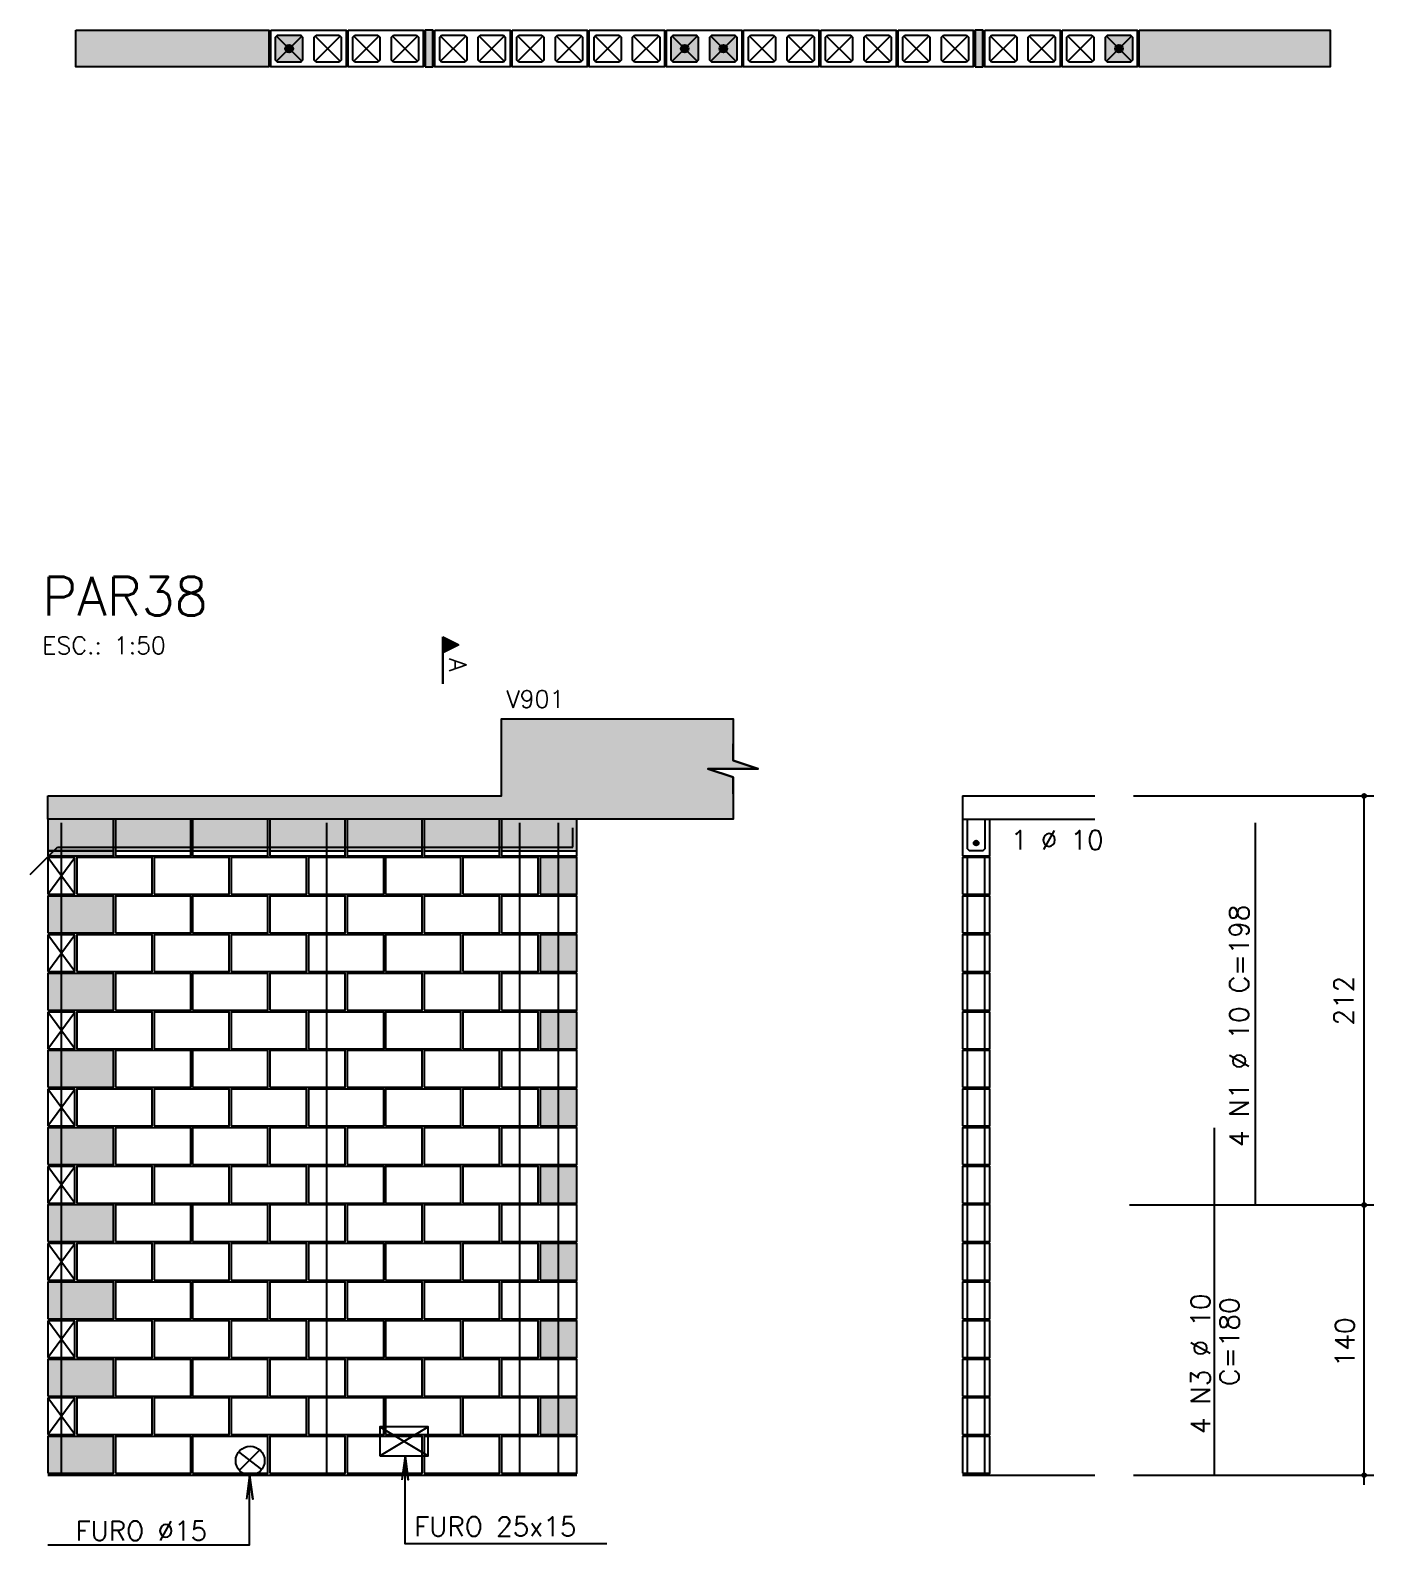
# Model space of a CAD drawing. Extents: x -1.9 to 86, y -1.5 to 61.
# Drawn here: x 38.65 to 52.57, y 29.66 to 45.36 of the extents above; entities that cross this region are included whole.
import ezdxf

# ---------------------------------------------------------------- set-up
doc = ezdxf.new("R2010")
doc.units = 0
doc.header["$MEASUREMENT"] = 0
doc.linetypes.add('ESTILO_TQS_0001', pattern=[0.45, 0.3, -0.15])
for name, color, linetype in [('PENA_01', 1, 'CONTINUOUS'), ('PENA_02', 2, 'CONTINUOUS'), ('PENA_03', 3, 'CONTINUOUS'), ('PENA_05', 5, 'CONTINUOUS'), ('PENA_06', 6, 'CONTINUOUS'), ('PENA_09', 254, 'CONTINUOUS'), ('PENA_11', 252, 'CONTINUOUS'), ('PENA_21', 100, 'CONTINUOUS'), ('PENA_23', 50, 'CONTINUOUS'), ('PENA_25', 210, 'CONTINUOUS')]:
    doc.layers.add(name, color=color, linetype=linetype)
doc.styles.get("Standard").update_dxf_attribs({"font": 'ROMANS.SHX'})

msp = doc.modelspace()

# ---------------------------------------------------------------- linework, layer by layer
at = {"layer": 'PENA_01', "linetype": 'Continuous'}
for p, q in [((41.203, 45.038), (41.463, 45.298)), ((41.463, 45.038), (41.203, 45.298)), ((41.863, 45.038), (41.603, 45.298)), ((41.603, 45.038), (41.863, 45.298)), ((42.003, 45.038), (42.263, 45.298)), ((42.263, 45.038), (42.003, 45.298)), ((42.663, 45.038), (42.403, 45.298)), ((42.403, 45.038), (42.663, 45.298)), ((42.903, 45.038), (43.163, 45.298)), ((43.163, 45.038), (42.903, 45.298)), ((43.563, 45.038), (43.303, 45.298)), ((43.303, 45.038), (43.563, 45.298)), ((43.703, 45.038), (43.963, 45.298)), ((43.963, 45.038), (43.703, 45.298)), ((44.363, 45.038), (44.103, 45.298)), ((44.103, 45.038), (44.363, 45.298)), ((44.503, 45.038), (44.763, 45.298)), ((44.763, 45.038), (44.503, 45.298)), ((45.163, 45.038), (44.903, 45.298)), ((44.903, 45.038), (45.163, 45.298)), ((45.303, 45.038), (45.563, 45.298)), ((45.563, 45.038), (45.303, 45.298)), ((45.963, 45.038), (45.703, 45.298)), ((45.703, 45.038), (45.963, 45.298)), ((46.103, 45.038), (46.363, 45.298)), ((46.363, 45.038), (46.103, 45.298)), ((46.763, 45.038), (46.503, 45.298)), ((46.503, 45.038), (46.763, 45.298)), ((46.903, 45.038), (47.163, 45.298)), ((47.163, 45.038), (46.903, 45.298)), ((47.563, 45.038), (47.303, 45.298)), ((47.303, 45.038), (47.563, 45.298)), ((47.703, 45.038), (47.963, 45.298)), ((47.963, 45.038), (47.703, 45.298)), ((48.363, 45.038), (48.103, 45.298)), ((48.103, 45.038), (48.363, 45.298)), ((48.603, 45.038), (48.863, 45.298)), ((48.863, 45.038), (48.603, 45.298)), ((49.263, 45.038), (49.003, 45.298)), ((49.003, 45.038), (49.263, 45.298)), ((49.403, 45.038), (49.663, 45.298)), ((49.663, 45.038), (49.403, 45.298)), ((50.063, 45.038), (49.803, 45.298)), ((49.803, 45.038), (50.063, 45.298)), ((38.833, 36.853), (39.513, 36.853)), ((39.533, 36.853), (40.313, 36.853)), ((40.333, 36.853), (41.113, 36.853)), ((41.133, 36.853), (41.913, 36.853)), ((41.933, 36.853), (42.713, 36.853)), ((42.733, 36.853), (43.513, 36.853)), ((43.533, 36.853), (44.313, 36.853))]:
    msp.add_line(p, q, dxfattribs=at)
for points in [[(42.273, 30.583), (42.773, 30.583), (42.773, 30.883), (42.273, 30.883), (42.273, 30.583)], [(42.273, 30.883), (42.773, 30.583)], [(42.273, 30.583), (42.773, 30.883)], [(40.808, 30.623), (41.046, 30.442)], [(40.816, 30.43), (41.03, 30.644)]]:
    msp.add_lwpolyline(points, dxfattribs=at)
msp.add_circle((40.929, 30.533), 0.15, dxfattribs=at)
at = {"layer": 'PENA_02', "linetype": 'Continuous'}
for p, q in [((39.113, 36.783), (38.833, 36.783)), ((38.833, 36.783), (38.833, 36.403)), ((39.113, 36.403), (39.113, 36.783)), ((38.833, 36.403), (39.113, 36.403)), ((39.113, 35.983), (38.833, 35.983)), ((38.833, 35.983), (38.833, 35.603)), ((39.113, 35.603), (39.113, 35.983)), ((38.833, 35.603), (39.113, 35.603)), ((39.113, 35.183), (38.833, 35.183)), ((38.833, 35.183), (38.833, 34.803)), ((39.113, 34.803), (39.113, 35.183)), ((38.833, 34.803), (39.113, 34.803)), ((39.113, 34.383), (38.833, 34.383)), ((38.833, 34.383), (38.833, 34.003)), ((39.113, 34.003), (39.113, 34.383)), ((38.833, 34.003), (39.113, 34.003)), ((39.113, 33.583), (38.833, 33.583)), ((38.833, 33.583), (38.833, 33.203)), ((39.113, 33.203), (39.113, 33.583)), ((38.833, 33.203), (39.113, 33.203)), ((39.113, 32.783), (38.833, 32.783)), ((38.833, 32.783), (38.833, 32.403)), ((39.113, 32.403), (39.113, 32.783)), ((38.833, 32.403), (39.113, 32.403)), ((39.113, 31.983), (38.833, 31.983)), ((38.833, 31.983), (38.833, 31.603)), ((39.113, 31.603), (39.113, 31.983)), ((38.833, 31.603), (39.113, 31.603)), ((39.113, 31.183), (38.833, 31.183)), ((38.833, 31.183), (38.833, 30.803)), ((39.113, 30.803), (39.113, 31.183)), ((38.833, 30.803), (39.113, 30.803)), ((38.833, 30.383), (44.313, 30.383))]:
    msp.add_line(p, q, dxfattribs=at)
for points in [[(39.123, 45.358), (41.123, 45.358), (41.123, 44.978), (39.123, 44.978), (39.123, 45.358)], [(41.143, 45.358), (41.923, 45.358), (41.923, 44.978), (41.143, 44.978), (41.143, 45.358)], [(41.943, 45.358), (42.723, 45.358), (42.723, 44.978), (41.943, 44.978), (41.943, 45.358)], [(42.743, 44.978), (42.823, 44.978), (42.823, 45.358), (42.743, 45.358), (42.743, 44.978)], [(42.843, 45.358), (43.623, 45.358), (43.623, 44.978), (42.843, 44.978), (42.843, 45.358)], [(43.643, 45.358), (44.423, 45.358), (44.423, 44.978), (43.643, 44.978), (43.643, 45.358)], [(44.443, 45.358), (45.223, 45.358), (45.223, 44.978), (44.443, 44.978), (44.443, 45.358)], [(45.243, 45.358), (46.023, 45.358), (46.023, 44.978), (45.243, 44.978), (45.243, 45.358)], [(46.043, 45.358), (46.823, 45.358), (46.823, 44.978), (46.043, 44.978), (46.043, 45.358)], [(46.843, 45.358), (47.623, 45.358), (47.623, 44.978), (46.843, 44.978), (46.843, 45.358)], [(47.643, 45.358), (48.423, 45.358), (48.423, 44.978), (47.643, 44.978), (47.643, 45.358)], [(48.443, 44.978), (48.523, 44.978), (48.523, 45.358), (48.443, 45.358), (48.443, 44.978)], [(48.543, 45.358), (49.323, 45.358), (49.323, 44.978), (48.543, 44.978), (48.543, 45.358)], [(49.343, 45.358), (50.123, 45.358), (50.123, 44.978), (49.343, 44.978), (49.343, 45.358)], [(50.143, 45.358), (52.123, 45.358), (52.123, 44.978), (50.143, 44.978), (50.143, 45.358)], [(38.833, 37.423), (43.533, 37.423), (43.533, 38.223), (45.933, 38.223), (45.933, 37.789), (46.193, 37.703), (45.673, 37.703), (45.933, 37.616), (45.933, 37.183), (38.833, 37.183), (38.833, 37.423)], [(45.933, 37.443), (45.933, 37.616), (45.673, 37.703), (46.193, 37.703), (45.933, 37.789), (45.933, 37.963)], [(38.833, 36.803), (39.513, 36.803), (39.513, 37.183), (38.833, 37.183), (38.833, 36.803)], [(39.533, 36.803), (40.313, 36.803), (40.313, 37.183), (39.533, 37.183), (39.533, 36.803)], [(40.333, 36.803), (41.113, 36.803), (41.113, 37.183), (40.333, 37.183), (40.333, 36.803)], [(41.133, 36.803), (41.913, 36.803), (41.913, 37.183), (41.133, 37.183), (41.133, 36.803)], [(41.933, 36.803), (42.713, 36.803), (42.713, 37.183), (41.933, 37.183), (41.933, 36.803)], [(42.733, 36.803), (43.513, 36.803), (43.513, 37.183), (42.733, 37.183), (42.733, 36.803)], [(43.533, 36.803), (44.313, 36.803), (44.313, 37.183), (43.533, 37.183), (43.533, 36.803)], [(39.133, 36.403), (39.913, 36.403), (39.913, 36.783), (39.133, 36.783), (39.133, 36.403)], [(39.933, 36.403), (40.713, 36.403), (40.713, 36.783), (39.933, 36.783), (39.933, 36.403)], [(40.733, 36.403), (41.513, 36.403), (41.513, 36.783), (40.733, 36.783), (40.733, 36.403)], [(41.533, 36.403), (42.313, 36.403), (42.313, 36.783), (41.533, 36.783), (41.533, 36.403)], [(42.333, 36.403), (43.113, 36.403), (43.113, 36.783), (42.333, 36.783), (42.333, 36.403)], [(43.133, 36.403), (43.913, 36.403), (43.913, 36.783), (43.133, 36.783), (43.133, 36.403)], [(43.933, 36.403), (44.313, 36.403), (44.313, 36.783), (43.933, 36.783), (43.933, 36.403)], [(38.833, 36.003), (39.513, 36.003), (39.513, 36.383), (38.833, 36.383), (38.833, 36.003)], [(39.533, 36.003), (40.313, 36.003), (40.313, 36.383), (39.533, 36.383), (39.533, 36.003)], [(40.333, 36.003), (41.113, 36.003), (41.113, 36.383), (40.333, 36.383), (40.333, 36.003)], [(41.133, 36.003), (41.913, 36.003), (41.913, 36.383), (41.133, 36.383), (41.133, 36.003)], [(41.933, 36.003), (42.713, 36.003), (42.713, 36.383), (41.933, 36.383), (41.933, 36.003)], [(42.733, 36.003), (43.513, 36.003), (43.513, 36.383), (42.733, 36.383), (42.733, 36.003)], [(43.533, 36.003), (44.313, 36.003), (44.313, 36.383), (43.533, 36.383), (43.533, 36.003)], [(39.133, 35.603), (39.913, 35.603), (39.913, 35.983), (39.133, 35.983), (39.133, 35.603)], [(39.933, 35.603), (40.713, 35.603), (40.713, 35.983), (39.933, 35.983), (39.933, 35.603)], [(40.733, 35.603), (41.513, 35.603), (41.513, 35.983), (40.733, 35.983), (40.733, 35.603)], [(41.533, 35.603), (42.313, 35.603), (42.313, 35.983), (41.533, 35.983), (41.533, 35.603)], [(42.333, 35.603), (43.113, 35.603), (43.113, 35.983), (42.333, 35.983), (42.333, 35.603)], [(43.133, 35.603), (43.913, 35.603), (43.913, 35.983), (43.133, 35.983), (43.133, 35.603)], [(43.933, 35.603), (44.313, 35.603), (44.313, 35.983), (43.933, 35.983), (43.933, 35.603)], [(38.833, 35.203), (39.513, 35.203), (39.513, 35.583), (38.833, 35.583), (38.833, 35.203)], [(39.533, 35.203), (40.313, 35.203), (40.313, 35.583), (39.533, 35.583), (39.533, 35.203)], [(40.333, 35.203), (41.113, 35.203), (41.113, 35.583), (40.333, 35.583), (40.333, 35.203)], [(41.133, 35.203), (41.913, 35.203), (41.913, 35.583), (41.133, 35.583), (41.133, 35.203)], [(41.933, 35.203), (42.713, 35.203), (42.713, 35.583), (41.933, 35.583), (41.933, 35.203)], [(42.733, 35.203), (43.513, 35.203), (43.513, 35.583), (42.733, 35.583), (42.733, 35.203)], [(43.533, 35.203), (44.313, 35.203), (44.313, 35.583), (43.533, 35.583), (43.533, 35.203)], [(39.133, 34.803), (39.913, 34.803), (39.913, 35.183), (39.133, 35.183), (39.133, 34.803)], [(39.933, 34.803), (40.713, 34.803), (40.713, 35.183), (39.933, 35.183), (39.933, 34.803)], [(40.733, 34.803), (41.513, 34.803), (41.513, 35.183), (40.733, 35.183), (40.733, 34.803)], [(41.533, 34.803), (42.313, 34.803), (42.313, 35.183), (41.533, 35.183), (41.533, 34.803)], [(42.333, 34.803), (43.113, 34.803), (43.113, 35.183), (42.333, 35.183), (42.333, 34.803)], [(43.133, 34.803), (43.913, 34.803), (43.913, 35.183), (43.133, 35.183), (43.133, 34.803)], [(43.933, 34.803), (44.313, 34.803), (44.313, 35.183), (43.933, 35.183), (43.933, 34.803)], [(38.833, 34.403), (39.513, 34.403), (39.513, 34.783), (38.833, 34.783), (38.833, 34.403)], [(39.533, 34.403), (40.313, 34.403), (40.313, 34.783), (39.533, 34.783), (39.533, 34.403)], [(40.333, 34.403), (41.113, 34.403), (41.113, 34.783), (40.333, 34.783), (40.333, 34.403)], [(41.133, 34.403), (41.913, 34.403), (41.913, 34.783), (41.133, 34.783), (41.133, 34.403)], [(41.933, 34.403), (42.713, 34.403), (42.713, 34.783), (41.933, 34.783), (41.933, 34.403)], [(42.733, 34.403), (43.513, 34.403), (43.513, 34.783), (42.733, 34.783), (42.733, 34.403)], [(43.533, 34.403), (44.313, 34.403), (44.313, 34.783), (43.533, 34.783), (43.533, 34.403)], [(39.133, 34.003), (39.913, 34.003), (39.913, 34.383), (39.133, 34.383), (39.133, 34.003)], [(39.933, 34.003), (40.713, 34.003), (40.713, 34.383), (39.933, 34.383), (39.933, 34.003)], [(40.733, 34.003), (41.513, 34.003), (41.513, 34.383), (40.733, 34.383), (40.733, 34.003)], [(41.533, 34.003), (42.313, 34.003), (42.313, 34.383), (41.533, 34.383), (41.533, 34.003)], [(42.333, 34.003), (43.113, 34.003), (43.113, 34.383), (42.333, 34.383), (42.333, 34.003)], [(43.133, 34.003), (43.913, 34.003), (43.913, 34.383), (43.133, 34.383), (43.133, 34.003)], [(43.933, 34.003), (44.313, 34.003), (44.313, 34.383), (43.933, 34.383), (43.933, 34.003)], [(38.833, 33.603), (39.513, 33.603), (39.513, 33.983), (38.833, 33.983), (38.833, 33.603)], [(39.533, 33.603), (40.313, 33.603), (40.313, 33.983), (39.533, 33.983), (39.533, 33.603)], [(40.333, 33.603), (41.113, 33.603), (41.113, 33.983), (40.333, 33.983), (40.333, 33.603)], [(41.133, 33.603), (41.913, 33.603), (41.913, 33.983), (41.133, 33.983), (41.133, 33.603)], [(41.933, 33.603), (42.713, 33.603), (42.713, 33.983), (41.933, 33.983), (41.933, 33.603)], [(42.733, 33.603), (43.513, 33.603), (43.513, 33.983), (42.733, 33.983), (42.733, 33.603)], [(43.533, 33.603), (44.313, 33.603), (44.313, 33.983), (43.533, 33.983), (43.533, 33.603)], [(39.133, 33.203), (39.913, 33.203), (39.913, 33.583), (39.133, 33.583), (39.133, 33.203)], [(39.933, 33.203), (40.713, 33.203), (40.713, 33.583), (39.933, 33.583), (39.933, 33.203)], [(40.733, 33.203), (41.513, 33.203), (41.513, 33.583), (40.733, 33.583), (40.733, 33.203)], [(41.533, 33.203), (42.313, 33.203), (42.313, 33.583), (41.533, 33.583), (41.533, 33.203)], [(42.333, 33.203), (43.113, 33.203), (43.113, 33.583), (42.333, 33.583), (42.333, 33.203)], [(43.133, 33.203), (43.913, 33.203), (43.913, 33.583), (43.133, 33.583), (43.133, 33.203)], [(43.933, 33.203), (44.313, 33.203), (44.313, 33.583), (43.933, 33.583), (43.933, 33.203)], [(38.833, 32.803), (39.513, 32.803), (39.513, 33.183), (38.833, 33.183), (38.833, 32.803)], [(39.533, 32.803), (40.313, 32.803), (40.313, 33.183), (39.533, 33.183), (39.533, 32.803)], [(40.333, 32.803), (41.113, 32.803), (41.113, 33.183), (40.333, 33.183), (40.333, 32.803)], [(41.133, 32.803), (41.913, 32.803), (41.913, 33.183), (41.133, 33.183), (41.133, 32.803)], [(41.933, 32.803), (42.713, 32.803), (42.713, 33.183), (41.933, 33.183), (41.933, 32.803)], [(42.733, 32.803), (43.513, 32.803), (43.513, 33.183), (42.733, 33.183), (42.733, 32.803)], [(43.533, 32.803), (44.313, 32.803), (44.313, 33.183), (43.533, 33.183), (43.533, 32.803)], [(39.133, 32.403), (39.913, 32.403), (39.913, 32.783), (39.133, 32.783), (39.133, 32.403)], [(39.933, 32.403), (40.713, 32.403), (40.713, 32.783), (39.933, 32.783), (39.933, 32.403)], [(40.733, 32.403), (41.513, 32.403), (41.513, 32.783), (40.733, 32.783), (40.733, 32.403)], [(41.533, 32.403), (42.313, 32.403), (42.313, 32.783), (41.533, 32.783), (41.533, 32.403)], [(42.333, 32.403), (43.113, 32.403), (43.113, 32.783), (42.333, 32.783), (42.333, 32.403)], [(43.133, 32.403), (43.913, 32.403), (43.913, 32.783), (43.133, 32.783), (43.133, 32.403)], [(43.933, 32.403), (44.313, 32.403), (44.313, 32.783), (43.933, 32.783), (43.933, 32.403)], [(38.833, 32.003), (39.513, 32.003), (39.513, 32.383), (38.833, 32.383), (38.833, 32.003)], [(39.533, 32.003), (40.313, 32.003), (40.313, 32.383), (39.533, 32.383), (39.533, 32.003)], [(40.333, 32.003), (41.113, 32.003), (41.113, 32.383), (40.333, 32.383), (40.333, 32.003)], [(41.133, 32.003), (41.913, 32.003), (41.913, 32.383), (41.133, 32.383), (41.133, 32.003)], [(41.933, 32.003), (42.713, 32.003), (42.713, 32.383), (41.933, 32.383), (41.933, 32.003)], [(42.733, 32.003), (43.513, 32.003), (43.513, 32.383), (42.733, 32.383), (42.733, 32.003)], [(43.533, 32.003), (44.313, 32.003), (44.313, 32.383), (43.533, 32.383), (43.533, 32.003)], [(39.133, 31.603), (39.913, 31.603), (39.913, 31.983), (39.133, 31.983), (39.133, 31.603)], [(39.933, 31.603), (40.713, 31.603), (40.713, 31.983), (39.933, 31.983), (39.933, 31.603)], [(40.733, 31.603), (41.513, 31.603), (41.513, 31.983), (40.733, 31.983), (40.733, 31.603)], [(41.533, 31.603), (42.313, 31.603), (42.313, 31.983), (41.533, 31.983), (41.533, 31.603)], [(42.333, 31.603), (43.113, 31.603), (43.113, 31.983), (42.333, 31.983), (42.333, 31.603)], [(43.133, 31.603), (43.913, 31.603), (43.913, 31.983), (43.133, 31.983), (43.133, 31.603)], [(43.933, 31.603), (44.313, 31.603), (44.313, 31.983), (43.933, 31.983), (43.933, 31.603)], [(38.833, 31.203), (39.513, 31.203), (39.513, 31.583), (38.833, 31.583), (38.833, 31.203)], [(39.533, 31.203), (40.313, 31.203), (40.313, 31.583), (39.533, 31.583), (39.533, 31.203)], [(40.333, 31.203), (41.113, 31.203), (41.113, 31.583), (40.333, 31.583), (40.333, 31.203)], [(41.133, 31.203), (41.913, 31.203), (41.913, 31.583), (41.133, 31.583), (41.133, 31.203)], [(41.933, 31.203), (42.713, 31.203), (42.713, 31.583), (41.933, 31.583), (41.933, 31.203)], [(42.733, 31.203), (43.513, 31.203), (43.513, 31.583), (42.733, 31.583), (42.733, 31.203)], [(43.533, 31.203), (44.313, 31.203), (44.313, 31.583), (43.533, 31.583), (43.533, 31.203)], [(39.133, 30.803), (39.913, 30.803), (39.913, 31.183), (39.133, 31.183), (39.133, 30.803)], [(39.933, 30.803), (40.713, 30.803), (40.713, 31.183), (39.933, 31.183), (39.933, 30.803)], [(40.733, 30.803), (41.513, 30.803), (41.513, 31.183), (40.733, 31.183), (40.733, 30.803)], [(41.533, 30.803), (42.313, 30.803), (42.313, 31.183), (41.533, 31.183), (41.533, 30.803)], [(42.333, 30.803), (43.113, 30.803), (43.113, 31.183), (42.333, 31.183), (42.333, 30.803)], [(43.133, 30.803), (43.913, 30.803), (43.913, 31.183), (43.133, 31.183), (43.133, 30.803)], [(43.933, 30.803), (44.313, 30.803), (44.313, 31.183), (43.933, 31.183), (43.933, 30.803)], [(38.833, 30.403), (39.513, 30.403), (39.513, 30.783), (38.833, 30.783), (38.833, 30.403)], [(39.533, 30.403), (40.313, 30.403), (40.313, 30.783), (39.533, 30.783), (39.533, 30.403)], [(40.333, 30.403), (41.113, 30.403), (41.113, 30.783), (40.333, 30.783), (40.333, 30.403)], [(41.133, 30.403), (41.913, 30.403), (41.913, 30.783), (41.133, 30.783), (41.133, 30.403)], [(41.933, 30.403), (42.713, 30.403), (42.713, 30.783), (41.933, 30.783), (41.933, 30.403)], [(42.733, 30.403), (43.513, 30.403), (43.513, 30.783), (42.733, 30.783), (42.733, 30.403)], [(43.533, 30.403), (44.313, 30.403), (44.313, 30.783), (43.533, 30.783), (43.533, 30.403)]]:
    msp.add_lwpolyline(points, dxfattribs=at)
at = {"layer": 'PENA_02', "linetype": 'ESTILO_TQS_0001'}
for points in [[(41.193, 45.288), (41.213, 45.308), (41.453, 45.308), (41.473, 45.288), (41.473, 45.048), (41.453, 45.028), (41.213, 45.028), (41.193, 45.048), (41.193, 45.288)], [(41.593, 45.288), (41.613, 45.308), (41.853, 45.308), (41.873, 45.288), (41.873, 45.048), (41.853, 45.028), (41.613, 45.028), (41.593, 45.048), (41.593, 45.288)], [(41.993, 45.288), (42.013, 45.308), (42.253, 45.308), (42.273, 45.288), (42.273, 45.048), (42.253, 45.028), (42.013, 45.028), (41.993, 45.048), (41.993, 45.288)], [(42.393, 45.288), (42.413, 45.308), (42.653, 45.308), (42.673, 45.288), (42.673, 45.048), (42.653, 45.028), (42.413, 45.028), (42.393, 45.048), (42.393, 45.288)], [(42.893, 45.288), (42.913, 45.308), (43.153, 45.308), (43.173, 45.288), (43.173, 45.048), (43.153, 45.028), (42.913, 45.028), (42.893, 45.048), (42.893, 45.288)], [(43.293, 45.288), (43.313, 45.308), (43.553, 45.308), (43.573, 45.288), (43.573, 45.048), (43.553, 45.028), (43.313, 45.028), (43.293, 45.048), (43.293, 45.288)], [(43.693, 45.288), (43.713, 45.308), (43.953, 45.308), (43.973, 45.288), (43.973, 45.048), (43.953, 45.028), (43.713, 45.028), (43.693, 45.048), (43.693, 45.288)], [(44.093, 45.288), (44.113, 45.308), (44.353, 45.308), (44.373, 45.288), (44.373, 45.048), (44.353, 45.028), (44.113, 45.028), (44.093, 45.048), (44.093, 45.288)], [(44.493, 45.288), (44.513, 45.308), (44.753, 45.308), (44.773, 45.288), (44.773, 45.048), (44.753, 45.028), (44.513, 45.028), (44.493, 45.048), (44.493, 45.288)], [(44.893, 45.288), (44.913, 45.308), (45.153, 45.308), (45.173, 45.288), (45.173, 45.048), (45.153, 45.028), (44.913, 45.028), (44.893, 45.048), (44.893, 45.288)], [(45.293, 45.288), (45.313, 45.308), (45.553, 45.308), (45.573, 45.288), (45.573, 45.048), (45.553, 45.028), (45.313, 45.028), (45.293, 45.048), (45.293, 45.288)], [(45.693, 45.288), (45.713, 45.308), (45.953, 45.308), (45.973, 45.288), (45.973, 45.048), (45.953, 45.028), (45.713, 45.028), (45.693, 45.048), (45.693, 45.288)], [(46.093, 45.288), (46.113, 45.308), (46.353, 45.308), (46.373, 45.288), (46.373, 45.048), (46.353, 45.028), (46.113, 45.028), (46.093, 45.048), (46.093, 45.288)], [(46.493, 45.288), (46.513, 45.308), (46.753, 45.308), (46.773, 45.288), (46.773, 45.048), (46.753, 45.028), (46.513, 45.028), (46.493, 45.048), (46.493, 45.288)], [(46.893, 45.288), (46.913, 45.308), (47.153, 45.308), (47.173, 45.288), (47.173, 45.048), (47.153, 45.028), (46.913, 45.028), (46.893, 45.048), (46.893, 45.288)], [(47.293, 45.288), (47.313, 45.308), (47.553, 45.308), (47.573, 45.288), (47.573, 45.048), (47.553, 45.028), (47.313, 45.028), (47.293, 45.048), (47.293, 45.288)], [(47.693, 45.288), (47.713, 45.308), (47.953, 45.308), (47.973, 45.288), (47.973, 45.048), (47.953, 45.028), (47.713, 45.028), (47.693, 45.048), (47.693, 45.288)], [(48.093, 45.288), (48.113, 45.308), (48.353, 45.308), (48.373, 45.288), (48.373, 45.048), (48.353, 45.028), (48.113, 45.028), (48.093, 45.048), (48.093, 45.288)], [(48.593, 45.288), (48.613, 45.308), (48.853, 45.308), (48.873, 45.288), (48.873, 45.048), (48.853, 45.028), (48.613, 45.028), (48.593, 45.048), (48.593, 45.288)], [(48.993, 45.288), (49.013, 45.308), (49.253, 45.308), (49.273, 45.288), (49.273, 45.048), (49.253, 45.028), (49.013, 45.028), (48.993, 45.048), (48.993, 45.288)], [(49.393, 45.288), (49.413, 45.308), (49.653, 45.308), (49.673, 45.288), (49.673, 45.048), (49.653, 45.028), (49.413, 45.028), (49.393, 45.048), (49.393, 45.288)], [(49.793, 45.288), (49.813, 45.308), (50.053, 45.308), (50.073, 45.288), (50.073, 45.048), (50.053, 45.028), (49.813, 45.028), (49.793, 45.048), (49.793, 45.288)]]:
    msp.add_lwpolyline(points, dxfattribs=at)
at = {"layer": 'PENA_02', "linetype": 'Continuous'}
for centre, radius in [((52.473, 37.423), 0.02), ((52.473, 37.423), 0.01), ((52.473, 33.183), 0.02), ((52.473, 33.183), 0.01), ((52.473, 30.383), 0.02), ((52.473, 30.383), 0.01)]:
    msp.add_circle(centre, radius, dxfattribs=at)
at = {"layer": 'PENA_03', "linetype": 'Continuous'}
for p, q in [((42.925, 38.584), (42.925, 39.07)), ((42.925, 39.07), (43.091, 38.987)), ((42.926, 39.069), (42.926, 38.906)), ((42.926, 39.069), (43.089, 38.987)), ((43.089, 38.987), (42.926, 38.906)), ((43.091, 38.987), (42.926, 38.905)), ((42.938, 39.064), (42.938, 38.911)), ((42.951, 39.058), (42.951, 38.917)), ((42.963, 39.051), (42.963, 38.924)), ((42.976, 39.045), (42.976, 38.93)), ((42.989, 39.038), (42.989, 38.936)), ((43.002, 39.032), (43.002, 38.943)), ((43.014, 39.026), (43.014, 38.949)), ((43.027, 39.019), (43.027, 38.955)), ((43.04, 39.013), (43.04, 38.962)), ((43.053, 39.007), (43.053, 38.968)), ((43.065, 39), (43.065, 38.975)), ((43.078, 38.994), (43.078, 38.981)), ((42.926, 38.905), (42.926, 38.584)), ((48.313, 37.423), (48.313, 36.803)), ((48.313, 37.423), (49.684, 37.423)), ((50.084, 37.423), (52.573, 37.423)), ((52.473, 30.282), (52.473, 37.423)), ((48.313, 37.183), (49.684, 37.183)), ((38.833, 36.403), (39.113, 36.783)), ((39.113, 36.403), (38.833, 36.783)), ((48.363, 36.403), (48.363, 36.783)), ((48.543, 36.403), (48.543, 36.783)), ((48.363, 36.003), (48.363, 36.383)), ((48.543, 36.003), (48.543, 36.383)), ((38.833, 35.603), (39.113, 35.983)), ((39.113, 35.603), (38.833, 35.983)), ((48.363, 35.603), (48.363, 35.983)), ((48.543, 35.603), (48.543, 35.983)), ((48.363, 35.203), (48.363, 35.583)), ((48.543, 35.203), (48.543, 35.583)), ((38.833, 34.803), (39.113, 35.183)), ((39.113, 34.803), (38.833, 35.183)), ((48.363, 34.803), (48.363, 35.183)), ((48.543, 34.803), (48.543, 35.183)), ((48.363, 34.403), (48.363, 34.783)), ((48.543, 34.403), (48.543, 34.783)), ((38.833, 34.003), (39.113, 34.383)), ((39.113, 34.003), (38.833, 34.383)), ((48.363, 34.003), (48.363, 34.383)), ((48.543, 34.003), (48.543, 34.383)), ((48.363, 33.603), (48.363, 33.983)), ((48.543, 33.603), (48.543, 33.983)), ((38.833, 33.203), (39.113, 33.583)), ((39.113, 33.203), (38.833, 33.583)), ((48.363, 33.203), (48.363, 33.583)), ((48.543, 33.203), (48.543, 33.583)), ((48.363, 32.803), (48.363, 33.183)), ((48.543, 32.803), (48.543, 33.183)), ((50.042, 33.183), (52.573, 33.183)), ((38.833, 32.403), (39.113, 32.783)), ((39.113, 32.403), (38.833, 32.783)), ((48.363, 32.403), (48.363, 32.783)), ((48.543, 32.403), (48.543, 32.783)), ((48.363, 32.003), (48.363, 32.383)), ((48.543, 32.003), (48.543, 32.383)), ((38.833, 31.603), (39.113, 31.983)), ((39.113, 31.603), (38.833, 31.983)), ((48.363, 31.603), (48.363, 31.983)), ((48.543, 31.603), (48.543, 31.983)), ((48.363, 31.203), (48.363, 31.583)), ((48.543, 31.203), (48.543, 31.583)), ((38.833, 30.803), (39.113, 31.183)), ((39.113, 30.803), (38.833, 31.183)), ((48.363, 30.803), (48.363, 31.183)), ((48.543, 30.803), (48.543, 31.183)), ((48.363, 30.403), (48.363, 30.783)), ((48.543, 30.403), (48.543, 30.783)), ((48.313, 30.383), (49.684, 30.383)), ((50.084, 30.383), (52.573, 30.383))]:
    msp.add_line(p, q, dxfattribs=at)
for points in [[(41.473, 45.048), (41.453, 45.028), (41.213, 45.028), (41.193, 45.048), (41.193, 45.288), (41.213, 45.308), (41.453, 45.308), (41.473, 45.288), (41.473, 45.048)], [(45.573, 45.048), (45.553, 45.028), (45.313, 45.028), (45.293, 45.048), (45.293, 45.288), (45.313, 45.308), (45.553, 45.308), (45.573, 45.288), (45.573, 45.048)], [(45.973, 45.048), (45.953, 45.028), (45.713, 45.028), (45.693, 45.048), (45.693, 45.288), (45.713, 45.308), (45.953, 45.308), (45.973, 45.288), (45.973, 45.048)], [(50.073, 45.048), (50.053, 45.028), (49.813, 45.028), (49.793, 45.048), (49.793, 45.288), (49.813, 45.308), (50.053, 45.308), (50.073, 45.288), (50.073, 45.048)], [(48.313, 36.803), (48.593, 36.803), (48.593, 37.183)], [(48.543, 37.183), (48.543, 36.873), (48.523, 36.853), (48.383, 36.853), (48.363, 36.873), (48.363, 37.183)], [(48.313, 36.403), (48.593, 36.403), (48.593, 36.783), (48.313, 36.783), (48.313, 36.403)], [(48.313, 36.003), (48.593, 36.003), (48.593, 36.383), (48.313, 36.383), (48.313, 36.003)], [(48.313, 35.603), (48.593, 35.603), (48.593, 35.983), (48.313, 35.983), (48.313, 35.603)], [(48.313, 35.203), (48.593, 35.203), (48.593, 35.583), (48.313, 35.583), (48.313, 35.203)], [(48.313, 34.803), (48.593, 34.803), (48.593, 35.183), (48.313, 35.183), (48.313, 34.803)], [(48.313, 34.403), (48.593, 34.403), (48.593, 34.783), (48.313, 34.783), (48.313, 34.403)], [(48.313, 34.003), (48.593, 34.003), (48.593, 34.383), (48.313, 34.383), (48.313, 34.003)], [(48.313, 33.603), (48.593, 33.603), (48.593, 33.983), (48.313, 33.983), (48.313, 33.603)], [(48.313, 33.203), (48.593, 33.203), (48.593, 33.583), (48.313, 33.583), (48.313, 33.203)], [(48.313, 32.803), (48.593, 32.803), (48.593, 33.183), (48.313, 33.183), (48.313, 32.803)], [(48.313, 32.403), (48.593, 32.403), (48.593, 32.783), (48.313, 32.783), (48.313, 32.403)], [(48.313, 32.003), (48.593, 32.003), (48.593, 32.383), (48.313, 32.383), (48.313, 32.003)], [(48.313, 31.603), (48.593, 31.603), (48.593, 31.983), (48.313, 31.983), (48.313, 31.603)], [(48.313, 31.203), (48.593, 31.203), (48.593, 31.583), (48.313, 31.583), (48.313, 31.203)], [(48.313, 30.803), (48.593, 30.803), (48.593, 31.183), (48.313, 31.183), (48.313, 30.803)], [(48.313, 30.403), (48.593, 30.403), (48.593, 30.783), (48.313, 30.783), (48.313, 30.403)], [(44.627, 29.671), (42.535, 29.671), (42.535, 30.583), (42.567, 30.335), (42.535, 30.583), (42.502, 30.335)], [(38.831, 29.662), (40.923, 29.662), (40.923, 30.383), (40.956, 30.135), (40.923, 30.383), (40.89, 30.135)]]:
    msp.add_lwpolyline(points, dxfattribs=at)
for centre, radius in [((41.333, 45.168), 0.04), ((45.433, 45.168), 0.04), ((45.833, 45.168), 0.04), ((49.933, 45.168), 0.04), ((48.453, 36.934), 0.025)]:
    msp.add_circle(centre, radius, dxfattribs=at)
for points in [[(41.373, 45.168), (41.34, 45.207), (41.313, 45.203)], [(41.373, 45.168), (41.364, 45.194), (41.34, 45.207)], [(45.473, 45.168), (45.44, 45.207), (45.413, 45.203)], [(45.473, 45.168), (45.464, 45.194), (45.44, 45.207)], [(45.873, 45.168), (45.84, 45.207), (45.813, 45.203)], [(45.873, 45.168), (45.864, 45.194), (45.84, 45.207)], [(49.973, 45.168), (49.94, 45.207), (49.913, 45.203)], [(49.973, 45.168), (49.964, 45.194), (49.94, 45.207)], [(41.373, 45.168), (41.313, 45.203), (41.296, 45.182)], [(41.373, 45.168), (41.296, 45.182), (41.296, 45.154)], [(41.373, 45.168), (41.296, 45.154), (41.313, 45.133)], [(41.373, 45.168), (41.313, 45.133), (41.34, 45.129)], [(41.373, 45.168), (41.34, 45.129), (41.364, 45.142)], [(41.373, 45.168), (41.364, 45.142), (41.373, 45.168)], [(45.473, 45.168), (45.413, 45.203), (45.396, 45.182)], [(45.473, 45.168), (45.396, 45.182), (45.396, 45.154)], [(45.473, 45.168), (45.396, 45.154), (45.413, 45.133)], [(45.473, 45.168), (45.413, 45.133), (45.44, 45.129)], [(45.473, 45.168), (45.44, 45.129), (45.464, 45.142)], [(45.473, 45.168), (45.464, 45.142), (45.473, 45.168)], [(45.873, 45.168), (45.813, 45.203), (45.796, 45.182)], [(45.873, 45.168), (45.796, 45.182), (45.796, 45.154)], [(45.873, 45.168), (45.796, 45.154), (45.813, 45.133)], [(45.873, 45.168), (45.813, 45.133), (45.84, 45.129)], [(45.873, 45.168), (45.84, 45.129), (45.864, 45.142)], [(45.873, 45.168), (45.864, 45.142), (45.873, 45.168)], [(49.973, 45.168), (49.913, 45.203), (49.896, 45.182)], [(49.973, 45.168), (49.896, 45.182), (49.896, 45.154)], [(49.973, 45.168), (49.896, 45.154), (49.913, 45.133)], [(49.973, 45.168), (49.913, 45.133), (49.94, 45.129)], [(49.973, 45.168), (49.94, 45.129), (49.964, 45.142)], [(49.973, 45.168), (49.964, 45.142), (49.973, 45.168)], [(48.478, 36.934), (48.44, 36.955), (48.429, 36.942)], [(48.478, 36.934), (48.429, 36.942), (48.429, 36.925)], [(48.478, 36.934), (48.429, 36.925), (48.44, 36.912)], [(48.478, 36.934), (48.457, 36.958), (48.44, 36.955)], [(48.478, 36.934), (48.44, 36.912), (48.457, 36.909)], [(48.478, 36.934), (48.472, 36.95), (48.457, 36.958)], [(48.478, 36.934), (48.457, 36.909), (48.472, 36.918)], [(48.478, 36.934), (48.472, 36.918), (48.478, 36.934)]]:
    msp.add_solid(points, dxfattribs=at)
at = {"layer": 'PENA_05', "linetype": 'Continuous'}
for p, q in [((38.973, 30.383), (38.973, 37.143)), ((41.723, 30.383), (41.723, 37.143)), ((43.723, 30.383), (43.723, 37.143)), ((44.123, 30.383), (44.123, 37.143)), ((44.273, 36.893), (44.273, 37.093)), ((51.349, 33.18), (51.349, 37.143)), ((38.65, 36.61), (38.933, 36.893)), ((38.933, 36.893), (44.273, 36.893)), ((50.923, 30.383), (50.923, 33.983))]:
    msp.add_line(p, q, dxfattribs=at)
at = {"layer": 'PENA_09', "linetype": 'Continuous'}
for points in [[(38.833, 36.853), (39.513, 36.853), (39.513, 37.183), (38.833, 37.183), (38.833, 36.853)], [(39.533, 36.853), (40.313, 36.853), (40.313, 37.183), (39.533, 37.183), (39.533, 36.853)], [(40.333, 36.853), (41.113, 36.853), (41.113, 37.183), (40.333, 37.183), (40.333, 36.853)], [(41.133, 36.853), (41.913, 36.853), (41.913, 37.183), (41.133, 37.183), (41.133, 36.853)], [(41.933, 36.853), (42.713, 36.853), (42.713, 37.183), (41.933, 37.183), (41.933, 36.853)], [(42.733, 36.853), (43.513, 36.853), (43.513, 37.183), (42.733, 37.183), (42.733, 36.853)], [(43.533, 36.853), (44.313, 36.853), (44.313, 37.183), (43.533, 37.183), (43.533, 36.853)]]:
    msp.add_lwpolyline(points, dxfattribs=at)
for points in [[(38.833, 36.853), (39.513, 36.853), (39.513, 37.183)], [(38.833, 36.853), (39.513, 37.183), (38.833, 37.183)], [(38.833, 36.853), (38.833, 37.183), (38.833, 36.853)], [(39.533, 36.853), (40.313, 36.853), (40.313, 37.183)], [(39.533, 36.853), (40.313, 37.183), (39.533, 37.183)], [(39.533, 36.853), (39.533, 37.183), (39.533, 36.853)], [(40.333, 36.853), (41.113, 36.853), (41.113, 37.183)], [(40.333, 36.853), (41.113, 37.183), (40.333, 37.183)], [(40.333, 36.853), (40.333, 37.183), (40.333, 36.853)], [(41.133, 36.853), (41.913, 36.853), (41.913, 37.183)], [(41.133, 36.853), (41.913, 37.183), (41.133, 37.183)], [(41.133, 36.853), (41.133, 37.183), (41.133, 36.853)], [(41.933, 36.853), (42.713, 36.853), (42.713, 37.183)], [(41.933, 36.853), (42.713, 37.183), (41.933, 37.183)], [(41.933, 36.853), (41.933, 37.183), (41.933, 36.853)], [(42.733, 36.853), (43.513, 36.853), (43.513, 37.183)], [(42.733, 36.853), (43.513, 37.183), (42.733, 37.183)], [(42.733, 36.853), (42.733, 37.183), (42.733, 36.853)], [(43.533, 36.853), (44.313, 36.853), (44.313, 37.183)], [(43.533, 36.853), (44.313, 37.183), (43.533, 37.183)], [(43.533, 36.853), (43.533, 37.183), (43.533, 36.853)]]:
    msp.add_solid(points, dxfattribs=at)
at = {"layer": 'PENA_11', "linetype": 'Continuous'}
for points in [[(39.123, 45.358), (41.123, 45.358), (41.123, 44.978)], [(39.123, 45.358), (41.123, 44.978), (39.123, 44.978)], [(39.123, 45.358), (39.123, 44.978), (39.123, 45.358)], [(41.473, 45.048), (41.193, 45.288), (41.213, 45.308)], [(41.473, 45.048), (41.193, 45.048), (41.193, 45.288)], [(41.473, 45.048), (41.213, 45.308), (41.453, 45.308)], [(41.473, 45.048), (41.453, 45.308), (41.473, 45.288)], [(41.473, 45.048), (41.473, 45.288), (41.473, 45.048)], [(45.573, 45.048), (45.293, 45.288), (45.313, 45.308)], [(45.573, 45.048), (45.293, 45.048), (45.293, 45.288)], [(45.573, 45.048), (45.313, 45.308), (45.553, 45.308)], [(45.573, 45.048), (45.553, 45.308), (45.573, 45.288)], [(45.573, 45.048), (45.573, 45.288), (45.573, 45.048)], [(45.973, 45.048), (45.693, 45.288), (45.713, 45.308)], [(45.973, 45.048), (45.693, 45.048), (45.693, 45.288)], [(45.973, 45.048), (45.713, 45.308), (45.953, 45.308)], [(45.973, 45.048), (45.953, 45.308), (45.973, 45.288)], [(45.973, 45.048), (45.973, 45.288), (45.973, 45.048)], [(50.073, 45.048), (49.793, 45.288), (49.813, 45.308)], [(50.073, 45.048), (49.793, 45.048), (49.793, 45.288)], [(50.073, 45.048), (49.813, 45.308), (50.053, 45.308)], [(50.073, 45.048), (50.053, 45.308), (50.073, 45.288)], [(50.073, 45.048), (50.073, 45.288), (50.073, 45.048)], [(50.143, 45.358), (52.123, 45.358), (52.123, 44.978)], [(50.143, 45.358), (52.123, 44.978), (50.143, 44.978)], [(50.143, 45.358), (50.143, 44.978), (50.143, 45.358)], [(41.473, 45.048), (41.213, 45.028), (41.193, 45.048)], [(41.473, 45.048), (41.453, 45.028), (41.213, 45.028)], [(45.573, 45.048), (45.313, 45.028), (45.293, 45.048)], [(45.573, 45.048), (45.553, 45.028), (45.313, 45.028)], [(45.973, 45.048), (45.713, 45.028), (45.693, 45.048)], [(45.973, 45.048), (45.953, 45.028), (45.713, 45.028)], [(50.073, 45.048), (49.813, 45.028), (49.793, 45.048)], [(50.073, 45.048), (50.053, 45.028), (49.813, 45.028)], [(45.673, 37.703), (43.533, 37.423), (45.933, 38.223)], [(45.933, 38.223), (43.533, 37.423), (43.533, 38.223)], [(45.673, 37.703), (45.933, 38.223), (45.933, 37.789)], [(45.673, 37.703), (45.933, 37.183), (43.533, 37.423)], [(45.673, 37.703), (45.933, 37.789), (46.193, 37.703)], [(45.673, 37.703), (45.933, 37.616), (45.933, 37.183)], [(38.833, 37.183), (38.833, 37.423), (43.533, 37.423)], [(38.833, 37.183), (43.533, 37.423), (45.933, 37.183)]]:
    msp.add_solid(points, dxfattribs=at)
at = {"layer": 'PENA_21', "linetype": 'Continuous'}
for points in [[(38.833, 36.803), (39.513, 36.803), (39.513, 36.853), (38.833, 36.853), (38.833, 36.803)], [(38.833, 36.003), (39.513, 36.003), (39.513, 36.383), (38.833, 36.383), (38.833, 36.003)], [(38.833, 35.203), (39.513, 35.203), (39.513, 35.583), (38.833, 35.583), (38.833, 35.203)], [(38.833, 34.403), (39.513, 34.403), (39.513, 34.783), (38.833, 34.783), (38.833, 34.403)], [(38.833, 33.603), (39.513, 33.603), (39.513, 33.983), (38.833, 33.983), (38.833, 33.603)], [(38.833, 32.803), (39.513, 32.803), (39.513, 33.183), (38.833, 33.183), (38.833, 32.803)], [(38.833, 32.003), (39.513, 32.003), (39.513, 32.383), (38.833, 32.383), (38.833, 32.003)], [(38.833, 31.203), (39.513, 31.203), (39.513, 31.583), (38.833, 31.583), (38.833, 31.203)], [(38.833, 30.403), (39.513, 30.403), (39.513, 30.783), (38.833, 30.783), (38.833, 30.403)]]:
    msp.add_lwpolyline(points, dxfattribs=at)
for points in [[(38.833, 36.803), (39.513, 36.803), (39.513, 36.853)], [(38.833, 36.803), (39.513, 36.853), (38.833, 36.853)], [(38.833, 36.803), (38.833, 36.853), (38.833, 36.803)], [(38.833, 36.003), (39.513, 36.003), (39.513, 36.383)], [(38.833, 36.003), (39.513, 36.383), (38.833, 36.383)], [(38.833, 36.003), (38.833, 36.383), (38.833, 36.003)], [(38.833, 35.203), (39.513, 35.203), (39.513, 35.583)], [(38.833, 35.203), (39.513, 35.583), (38.833, 35.583)], [(38.833, 35.203), (38.833, 35.583), (38.833, 35.203)], [(38.833, 34.403), (39.513, 34.403), (39.513, 34.783)], [(38.833, 34.403), (39.513, 34.783), (38.833, 34.783)], [(38.833, 34.403), (38.833, 34.783), (38.833, 34.403)], [(38.833, 33.603), (39.513, 33.603), (39.513, 33.983)], [(38.833, 33.603), (39.513, 33.983), (38.833, 33.983)], [(38.833, 33.603), (38.833, 33.983), (38.833, 33.603)], [(38.833, 32.803), (39.513, 32.803), (39.513, 33.183)], [(38.833, 32.803), (39.513, 33.183), (38.833, 33.183)], [(38.833, 32.803), (38.833, 33.183), (38.833, 32.803)], [(38.833, 32.003), (39.513, 32.003), (39.513, 32.383)], [(38.833, 32.003), (39.513, 32.383), (38.833, 32.383)], [(38.833, 32.003), (38.833, 32.383), (38.833, 32.003)], [(38.833, 31.203), (39.513, 31.203), (39.513, 31.583)], [(38.833, 31.203), (39.513, 31.583), (38.833, 31.583)], [(38.833, 31.203), (38.833, 31.583), (38.833, 31.203)], [(38.833, 30.403), (39.513, 30.403), (39.513, 30.783)], [(38.833, 30.403), (39.513, 30.783), (38.833, 30.783)], [(38.833, 30.403), (38.833, 30.783), (38.833, 30.403)]]:
    msp.add_solid(points, dxfattribs=at)
at = {"layer": 'PENA_23', "linetype": 'Continuous'}
for points in [[(43.933, 36.403), (44.313, 36.403), (44.313, 36.783), (43.933, 36.783), (43.933, 36.403)], [(43.933, 35.603), (44.313, 35.603), (44.313, 35.983), (43.933, 35.983), (43.933, 35.603)], [(43.933, 34.803), (44.313, 34.803), (44.313, 35.183), (43.933, 35.183), (43.933, 34.803)], [(43.933, 34.003), (44.313, 34.003), (44.313, 34.383), (43.933, 34.383), (43.933, 34.003)], [(43.933, 33.203), (44.313, 33.203), (44.313, 33.583), (43.933, 33.583), (43.933, 33.203)], [(43.933, 32.403), (44.313, 32.403), (44.313, 32.783), (43.933, 32.783), (43.933, 32.403)], [(43.933, 31.603), (44.313, 31.603), (44.313, 31.983), (43.933, 31.983), (43.933, 31.603)], [(43.933, 30.803), (44.313, 30.803), (44.313, 31.183), (43.933, 31.183), (43.933, 30.803)]]:
    msp.add_lwpolyline(points, dxfattribs=at)
for points in [[(43.933, 36.403), (44.313, 36.403), (44.313, 36.783)], [(43.933, 36.403), (44.313, 36.783), (43.933, 36.783)], [(43.933, 36.403), (43.933, 36.783), (43.933, 36.403)], [(43.933, 35.603), (44.313, 35.603), (44.313, 35.983)], [(43.933, 35.603), (44.313, 35.983), (43.933, 35.983)], [(43.933, 35.603), (43.933, 35.983), (43.933, 35.603)], [(43.933, 34.803), (44.313, 34.803), (44.313, 35.183)], [(43.933, 34.803), (44.313, 35.183), (43.933, 35.183)], [(43.933, 34.803), (43.933, 35.183), (43.933, 34.803)], [(43.933, 34.003), (44.313, 34.003), (44.313, 34.383)], [(43.933, 34.003), (44.313, 34.383), (43.933, 34.383)], [(43.933, 34.003), (43.933, 34.383), (43.933, 34.003)], [(43.933, 33.203), (44.313, 33.203), (44.313, 33.583)], [(43.933, 33.203), (44.313, 33.583), (43.933, 33.583)], [(43.933, 33.203), (43.933, 33.583), (43.933, 33.203)], [(43.933, 32.403), (44.313, 32.403), (44.313, 32.783)], [(43.933, 32.403), (44.313, 32.783), (43.933, 32.783)], [(43.933, 32.403), (43.933, 32.783), (43.933, 32.403)], [(43.933, 31.603), (44.313, 31.603), (44.313, 31.983)], [(43.933, 31.603), (44.313, 31.983), (43.933, 31.983)], [(43.933, 31.603), (43.933, 31.983), (43.933, 31.603)], [(43.933, 30.803), (44.313, 30.803), (44.313, 31.183)], [(43.933, 30.803), (44.313, 31.183), (43.933, 31.183)], [(43.933, 30.803), (43.933, 31.183), (43.933, 30.803)]]:
    msp.add_solid(points, dxfattribs=at)
at = {"layer": 'PENA_25', "linetype": 'Continuous'}
for points in [[(42.743, 44.978), (42.823, 44.978), (42.823, 45.358), (42.743, 45.358), (42.743, 44.978)], [(48.443, 44.978), (48.523, 44.978), (48.523, 45.358), (48.443, 45.358), (48.443, 44.978)]]:
    msp.add_lwpolyline(points, dxfattribs=at)
for points in [[(42.743, 44.978), (42.823, 44.978), (42.823, 45.358)], [(42.743, 44.978), (42.823, 45.358), (42.743, 45.358)], [(42.743, 44.978), (42.743, 45.358), (42.743, 44.978)], [(48.443, 44.978), (48.523, 44.978), (48.523, 45.358)], [(48.443, 44.978), (48.523, 45.358), (48.443, 45.358)], [(48.443, 44.978), (48.443, 45.358), (48.443, 44.978)]]:
    msp.add_solid(points, dxfattribs=at)

# ---------------------------------------------------------------- texts
at = {"layer": 'PENA_03', "linetype": 'Continuous'}
for s, height, p in [('ESC.: 1:50', 0.18, (38.775, 38.893)), ('V901', 0.18, (43.584, 38.337)), ('1 %%c 10', 0.2, (48.814, 36.866)), ('FURO %%c15', 0.2, (39.12, 29.706)), ('FURO 25x15', 0.2, (42.63, 29.751))]:
    msp.add_text(s, height=height, dxfattribs=at).set_placement(p)
for s, height, rotation, p in [('A', 0.18, 270, (42.992, 38.852)), ('4 N1 %%c 10 C=198', 0.2, 90, (51.278, 33.784)), ('212', 0.2, 90, (52.362, 35.043)), ('4 N3 %%c 10', 0.2, 90, (50.878, 30.808)), ('C=180', 0.2, 90, (51.178, 31.308)), ('140', 0.2, 90, (52.373, 31.503))]:
    msp.add_text(s, height=height, rotation=rotation, dxfattribs=at).set_placement(p)
at = {"layer": 'PENA_06', "linetype": 'Continuous'}
msp.add_text('PAR38', height=0.4, dxfattribs=at).set_placement((38.775, 39.293))

doc.saveas('drawing.dxf')
